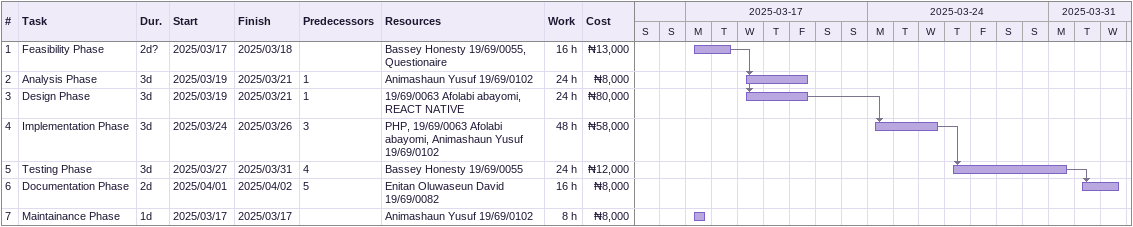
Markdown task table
| ID | Task | Duration | Start | Finish | Predecessors | Resources | Work (h) | Cost (₦) |
|---|---|---|---|---|---|---|---|---|
| 1 | Feasibility Phase | 2d? | 2025-03-17 | 2025-03-18 |  | Bassey Honesty 19/69/0055, Questionaire | 16 | 13000 |
| 2 | Analysis Phase | 3d | 2025-03-19 | 2025-03-21 | 1 | Animashaun Yusuf 19/69/0102 | 24 | 8000 |
| 3 | Design Phase | 3d | 2025-03-19 | 2025-03-21 | 1 | 19/69/0063 Afolabi abayomi, REACT NATIVE | 24 | 80000 |
| 4 | Implementation Phase | 3d | 2025-03-24 | 2025-03-26 | 3 | PHP, 19/69/0063 Afolabi abayomi, Animashaun Yusuf 19/69/0102 | 48 | 58000 |
| 5 | Testing Phase | 3d | 2025-03-27 | 2025-03-31 | 4 | Bassey Honesty 19/69/0055 | 24 | 12000 |
| 6 | Documentation Phase | 2d | 2025-04-01 | 2025-04-02 | 5 | Enitan Oluwaseun David 19/69/0082 | 16 | 8000 |
| 7 | Maintainance Phase | 1d | 2025-03-17 | 2025-03-17 |  | Animashaun Yusuf 19/69/0102 | 8 | 8000 |
